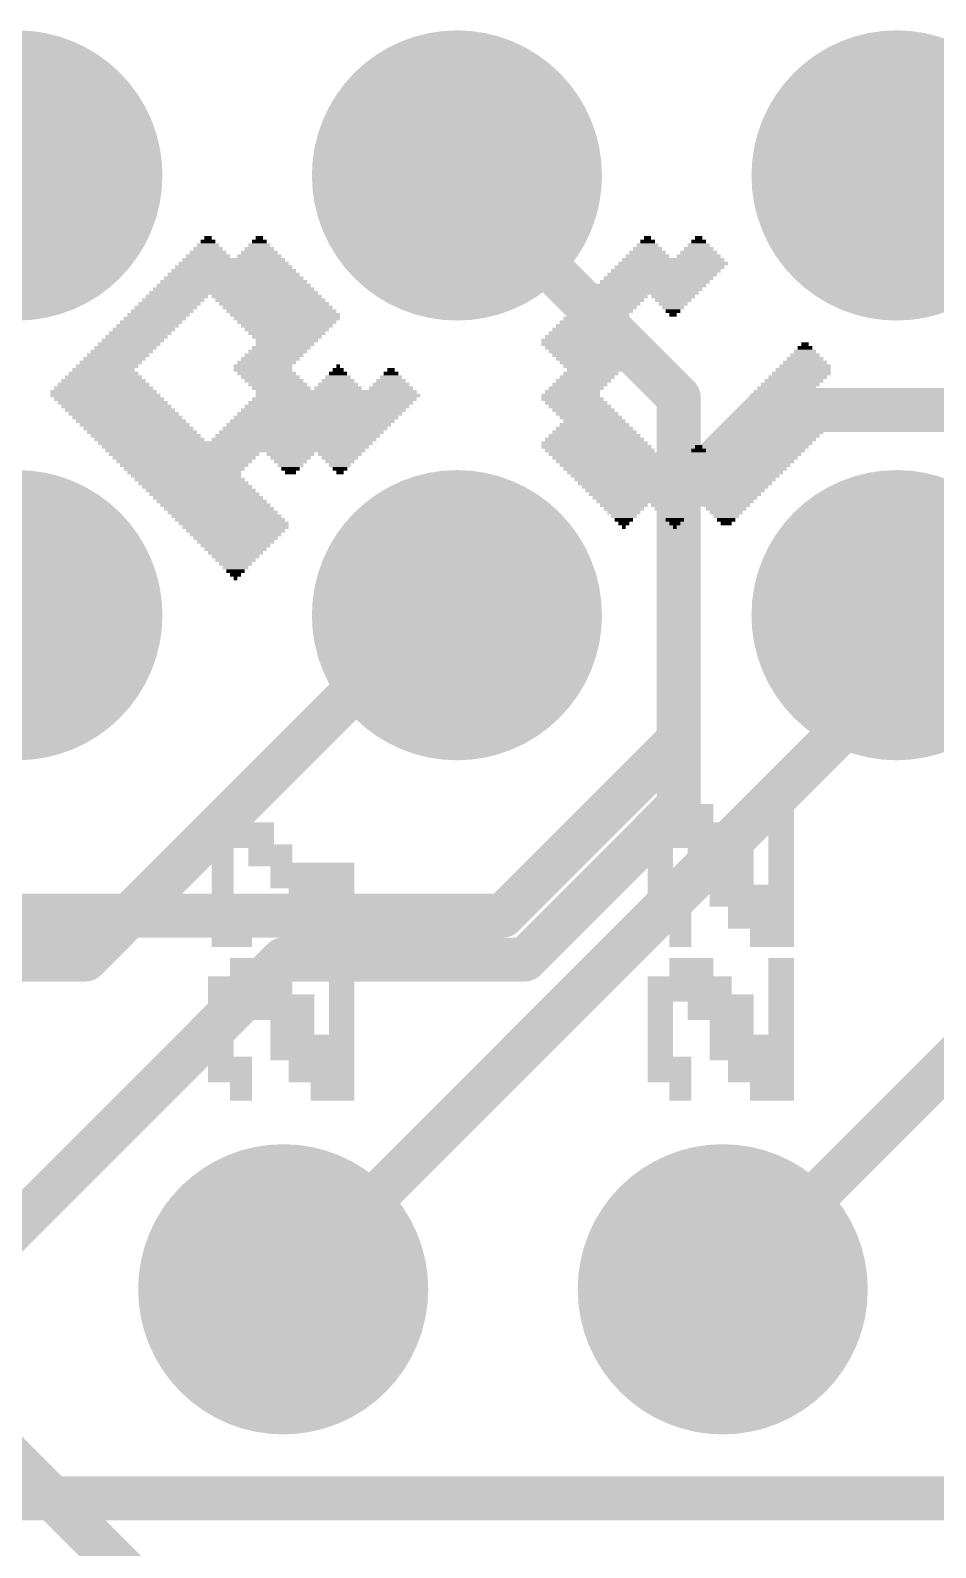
# Model space of a CAD drawing. Extents: x -8 to 72.9, y -20.5 to 38.
# Drawn here: x 18.6 to 23.84, y 19.84 to 28.61 of the extents above; entities that cross this region are included whole.
import ezdxf

# ---------------------------------------------------------------- set-up
doc = ezdxf.new("R2010")
doc.units = 0
for name, color, linetype in [('1', 12, 'CONTINUOUS'), ('16', 132, 'CONTINUOUS'), ('17', 110, 'CONTINUOUS'), ('203', 40, 'CONTINUOUS')]:
    doc.layers.add(name, color=color, linetype=linetype)

# ---------------------------------------------------------------- blocks, each defined once
blk = doc.blocks.new('ROUNDP')
at = {"const_width": 0.5}
blk.add_lwpolyline([(0, -0.25, 1), (0, 0.25, 1), (0, -0.25)], format="xyb", dxfattribs=at)
blk = doc.blocks.new('RECT')
blk.add_solid([(-0.5, -0.5), (0.5, -0.5), (-0.5, 0.5), (0.5, 0.5)])

msp = doc.modelspace()

# ---------------------------------------------------------------- linework, layer by layer
at = {"layer": '1', "const_width": 0.254}
for points in [[(22.352, 25.908), (22.86, 26.416)], [(22.86, 26.416), (27.504, 26.416)], [(22.352, 24.511), (22.352, 25.908)], [(23.61, 25.23), (23.61, 24.88)], [(23.61, 24.88), (20.066, 21.336)], [(26.15, 24.88), (22.606, 21.336)], [(21.336, 23.495), (22.352, 24.511)], [(16.891, 23.495), (21.336, 23.495)], [(46.3703, 20.1295), (17.9705, 20.1295)]]:
    msp.add_lwpolyline(points, dxfattribs=at)
at = {"layer": '1', "const_width": 0.127}
for points in [[(22.86, 26.4795, 1), (22.86, 26.3525)], [(22.9049, 26.3711, 1), (22.8151, 26.4609)], [(22.4155, 25.908, 1), (22.2885, 25.908)], [(22.3071, 25.9529, 1), (22.3969, 25.8631)], [(23.6735, 25.23, 1), (23.5465, 25.23)], [(23.6549, 24.8351, 1), (23.5651, 24.9249)], [(23.5465, 24.88, 1), (23.6735, 24.88)], [(22.3969, 24.4661, 1), (22.3071, 24.5559)], [(22.2885, 24.511, 1), (22.4155, 24.511)], [(21.2911, 23.5399, 1), (21.3809, 23.4501)], [(21.336, 23.4315, 1), (21.336, 23.5585)], [(20.0211, 21.3809, 1), (20.1109, 21.2911)], [(22.5611, 21.3809, 1), (22.6509, 21.2911)]]:
    msp.add_lwpolyline(points, format="xyb", dxfattribs=at)
at = {"layer": '16', "const_width": 0.254}
for points in [[(18.53, 27.77), (17.303, 26.543)], [(22.352, 26.488), (21.07, 27.77)], [(22.352, 24.13), (22.352, 26.488)], [(18.923, 23.241), (20.912, 25.23)], [(20.912, 25.23), (21.07, 25.23)], [(21.463, 23.241), (22.352, 24.13)], [(16.891, 23.241), (18.923, 23.241)], [(18.161, 21.336), (20.066, 23.241)], [(20.066, 23.241), (21.463, 23.241)], [(19.304, 19.558), (17.526, 21.336)]]:
    msp.add_lwpolyline(points, dxfattribs=at)
at = {"layer": '16', "const_width": 0.127}
for points in [[(18.5749, 27.7251, 1), (18.4851, 27.8149)], [(21.1149, 27.8149, 1), (21.0251, 27.7251)], [(22.4155, 26.488, 1), (22.2885, 26.488)], [(22.3071, 26.4431, 1), (22.3969, 26.5329)], [(20.912, 25.2935, 1), (20.912, 25.1665)], [(20.9569, 25.1851, 1), (20.8671, 25.2749)], [(21.07, 25.1665, 1), (21.07, 25.2935)], [(22.2885, 24.13, 1), (22.4155, 24.13)], [(22.3969, 24.0851, 1), (22.3071, 24.1749)], [(18.8781, 23.2859, 1), (18.9679, 23.1961)], [(18.923, 23.1775, 1), (18.923, 23.3045)], [(20.066, 23.3045, 1), (20.066, 23.1775)], [(20.1109, 23.1961, 1), (20.0211, 23.2859)], [(21.4181, 23.2859, 1), (21.5079, 23.1961)], [(21.463, 23.1775, 1), (21.463, 23.3045)]]:
    msp.add_lwpolyline(points, format="xyb", dxfattribs=at)

# ---------------------------------------------------------------- block references
at = {"layer": '17', "xscale": 1.6764, "yscale": 1.6764}
for p in [(18.53, 27.77), (18.53, 27.77), (21.07, 27.77), (21.07, 27.77), (23.61, 27.77), (23.61, 27.77), (18.53, 25.23), (18.53, 25.23), (21.07, 25.23), (21.07, 25.23), (23.61, 25.23), (23.61, 25.23)]:
    msp.add_blockref('ROUNDP', p, dxfattribs=at)
at = {"layer": '17', "xscale": 1.6764, "yscale": 1.6764, "rotation": 90}
for p in [(20.066, 21.336), (20.066, 21.336), (22.606, 21.336), (22.606, 21.336)]:
    msp.add_blockref('ROUNDP', p, dxfattribs=at)
at = {"layer": '203', "yscale": 0.0212}
for p, xscale in [((19.6313, 27.3462), 0.1693), ((19.6313, 27.3674), 0.127), ((19.6313, 27.3886), 0.0847), ((19.6313, 27.4097), 0.0423), ((19.9276, 27.3462), 0.1693), ((19.9276, 27.3674), 0.127), ((19.9276, 27.3886), 0.0847), ((19.9276, 27.4097), 0.0423), ((22.1712, 27.3462), 0.1693), ((22.1712, 27.3674), 0.127), ((22.1712, 27.3886), 0.0847), ((22.1712, 27.4097), 0.0423), ((22.4675, 27.3462), 0.1693), ((22.4675, 27.3674), 0.127), ((22.4675, 27.3886), 0.0847), ((22.4675, 27.4097), 0.0423), ((19.7795, 27.2616), 0.635), ((19.7795, 27.2827), 0.5926), ((19.6313, 27.3039), 0.254), ((19.6313, 27.3251), 0.2117), ((19.9276, 27.3039), 0.254), ((19.9276, 27.3251), 0.2117), ((22.3194, 27.2616), 0.635), ((22.3194, 27.2827), 0.5926), ((22.1712, 27.3039), 0.254), ((22.1712, 27.3251), 0.2117), ((22.4675, 27.3039), 0.254), ((22.4675, 27.3251), 0.2117), ((19.7795, 27.1769), 0.8043), ((19.7795, 27.1981), 0.762), ((19.7795, 27.2192), 0.7196), ((19.7795, 27.2404), 0.6773), ((22.2347, 27.1769), 0.635), ((22.2559, 27.1981), 0.635), ((22.277, 27.2192), 0.635), ((22.2982, 27.2404), 0.635), ((19.7795, 27.0922), 0.9736), ((19.7795, 27.1134), 0.9313), ((19.7795, 27.1346), 0.889), ((19.7795, 27.1557), 0.8466), ((22.15, 27.0922), 0.635), ((22.1712, 27.1134), 0.635), ((22.1924, 27.1346), 0.635), ((22.2135, 27.1557), 0.635), ((19.3667, 26.9864), 0.3598), ((19.3879, 27.0076), 0.3598), ((19.4091, 27.0288), 0.3598), ((19.4302, 27.0499), 0.3598), ((19.4514, 27.0711), 0.3598), ((19.97, 27.0711), 0.635), ((19.9911, 27.0499), 0.635), ((20.0123, 27.0288), 0.635), ((20.0335, 27.0076), 0.635), ((20.0546, 26.9864), 0.635), ((21.9066, 26.9864), 0.3598), ((21.9278, 27.0076), 0.3598), ((21.949, 27.0288), 0.3598), ((21.9701, 27.0499), 0.3598), ((21.9913, 27.0711), 0.3598), ((22.3194, 27.0711), 0.254), ((22.3194, 27.0499), 0.2117), ((22.3194, 27.0288), 0.1693), ((22.3194, 27.0076), 0.127), ((22.3194, 26.9864), 0.0847), ((19.2821, 26.9018), 0.3598), ((19.3032, 26.9229), 0.3598), ((19.3244, 26.9441), 0.3598), ((19.3456, 26.9653), 0.3598), ((20.0758, 26.9653), 0.635), ((20.0864, 26.9441), 0.6138), ((20.0864, 26.9229), 0.5715), ((20.0864, 26.9018), 0.5291), ((21.822, 26.9018), 0.3598), ((21.8431, 26.9229), 0.3598), ((21.8643, 26.9441), 0.3598), ((21.8855, 26.9653), 0.3598), ((22.3194, 26.9653), 0.0423), ((19.1974, 26.8171), 0.3598), ((19.2186, 26.8383), 0.3598), ((19.2397, 26.8594), 0.3598), ((19.2609, 26.8806), 0.3598), ((20.0864, 26.8806), 0.4868), ((20.0864, 26.8594), 0.4445), ((20.0864, 26.8383), 0.4022), ((20.0864, 26.8171), 0.3598), ((21.7373, 26.8171), 0.3598), ((21.7585, 26.8383), 0.3598), ((21.7796, 26.8594), 0.3598), ((21.8008, 26.8806), 0.3598), ((19.1127, 26.7324), 0.3598), ((19.1339, 26.7536), 0.3598), ((19.1551, 26.7748), 0.3598), ((19.1762, 26.7959), 0.3598), ((20.0123, 26.7324), 0.3387), ((20.0334, 26.7536), 0.3387), ((20.0546, 26.7748), 0.3387), ((20.0758, 26.7959), 0.3387), ((21.7373, 26.7959), 0.3598), ((21.7585, 26.7748), 0.3598), ((21.7796, 26.7536), 0.3598), ((21.8008, 26.7324), 0.3598), ((23.0813, 26.7324), 0.1693), ((23.0813, 26.7536), 0.127), ((23.0813, 26.7748), 0.0847), ((23.0813, 26.7959), 0.0423), ((19.0281, 26.6478), 0.3598), ((19.0492, 26.6689), 0.3598), ((19.0704, 26.6901), 0.3598), ((19.0916, 26.7113), 0.3598), ((19.9488, 26.6689), 0.3387), ((19.9488, 26.6478), 0.3387), ((19.97, 26.6901), 0.3387), ((19.9911, 26.7113), 0.3387), ((20.3827, 26.6478), 0.0635), ((20.3827, 26.6689), 0.0212), ((20.6896, 26.6478), 0.0423), ((21.822, 26.7113), 0.3598), ((21.8431, 26.6901), 0.3598), ((21.8643, 26.6689), 0.3598), ((21.8643, 26.6478), 0.3175), ((23.0707, 26.6478), 0.3175), ((23.0813, 26.6689), 0.2963), ((23.0813, 26.6901), 0.254), ((23.0813, 26.7113), 0.2117), ((19.0281, 26.5631), 0.5291), ((19.0281, 26.5843), 0.4868), ((19.0281, 26.6054), 0.4445), ((19.0281, 26.6266), 0.4022), ((19.97, 26.6266), 0.3387), ((19.9911, 26.6054), 0.3387), ((20.0123, 26.5843), 0.3387), ((20.0334, 26.5631), 0.3387), ((20.3827, 26.5631), 0.2328), ((20.3827, 26.5843), 0.1905), ((20.3827, 26.6054), 0.1482), ((20.3827, 26.6266), 0.1058), ((20.6896, 26.5631), 0.2117), ((20.6896, 26.5843), 0.1693), ((20.6896, 26.6054), 0.127), ((20.6896, 26.6266), 0.0847), ((21.7796, 26.5631), 0.3175), ((21.8008, 26.5843), 0.3175), ((21.822, 26.6054), 0.3175), ((21.8431, 26.6266), 0.3175), ((22.9967, 26.5631), 0.3387), ((23.0178, 26.5843), 0.3387), ((23.039, 26.6054), 0.3387), ((23.0602, 26.6266), 0.3387), ((19.0281, 26.5208), 0.6138), ((19.0387, 26.4996), 0.635), ((19.0281, 26.5419), 0.5715), ((19.0598, 26.4784), 0.635), ((20.0546, 26.5419), 0.3387), ((20.3615, 26.4784), 0.9525), ((20.3721, 26.5208), 0.9313), ((20.3827, 26.4996), 0.9525), ((20.3827, 26.5419), 0.2752), ((20.6896, 26.5419), 0.254), ((21.7267, 26.4996), 0.3387), ((21.7373, 26.4784), 0.3598), ((21.7373, 26.5208), 0.3175), ((21.7585, 26.5419), 0.3175), ((22.9438, 26.4996), 0.3598), ((22.9543, 26.5208), 0.3387), ((22.9649, 26.4784), 0.3598), ((22.9755, 26.5419), 0.3387), ((19.081, 26.4573), 0.635), ((19.1022, 26.4361), 0.635), ((19.1233, 26.4149), 0.635), ((19.1445, 26.3938), 0.635), ((19.1656, 26.3726), 0.635), ((20.2557, 26.3726), 0.9525), ((20.2769, 26.3938), 0.9525), ((20.298, 26.4149), 0.9525), ((20.3192, 26.4361), 0.9525), ((20.3404, 26.4573), 0.9525), ((21.7585, 26.4573), 0.3598), ((21.7796, 26.4361), 0.3598), ((21.8008, 26.4149), 0.3598), ((21.822, 26.3938), 0.3598), ((21.8431, 26.3726), 0.3598), ((22.9861, 26.4573), 0.3598), ((23.0072, 26.4361), 0.3598), ((23.0284, 26.4149), 0.3598), ((23.0496, 26.3938), 0.3598), ((23.0707, 26.3726), 0.3598), ((19.1868, 26.3514), 0.635), ((19.208, 26.3303), 0.635), ((19.2291, 26.3091), 0.635), ((19.2503, 26.2879), 0.635), ((20.171, 26.2879), 0.9525), ((20.1922, 26.3091), 0.9525), ((20.2134, 26.3303), 0.9525), ((20.2345, 26.3514), 0.9525), ((21.8643, 26.2879), 0.4868), ((21.8643, 26.3091), 0.4445), ((21.8643, 26.3303), 0.4022), ((21.8643, 26.3514), 0.3598), ((23.0178, 26.2879), 0.3387), ((23.039, 26.3091), 0.3387), ((23.0602, 26.3303), 0.3387), ((23.0813, 26.3514), 0.3387), ((19.2715, 26.2668), 0.635), ((19.2926, 26.2456), 0.635), ((19.79, 26.2245), 1.5874), ((19.79, 26.2033), 1.5451), ((20.1287, 26.2456), 0.9525), ((20.1499, 26.2668), 0.9525), ((21.8643, 26.2245), 0.6138), ((21.8749, 26.2033), 0.635), ((21.8643, 26.2456), 0.5715), ((21.8643, 26.2668), 0.5291), ((22.4675, 26.2033), 0.0423), ((22.9332, 26.2033), 0.3387), ((22.9543, 26.2245), 0.3387), ((22.9755, 26.2456), 0.3387), ((22.9967, 26.2668), 0.3387), ((19.79, 26.1821), 1.5028), ((19.4937, 26.161), 0.8678), ((19.4937, 26.1398), 0.8255), ((19.4937, 26.1186), 0.7831), ((20.1075, 26.161), 0.2752), ((20.1075, 26.1398), 0.2328), ((20.1075, 26.1186), 0.1905), ((20.3933, 26.161), 0.254), ((20.3933, 26.1398), 0.2117), ((20.3933, 26.1186), 0.1693), ((21.896, 26.1821), 0.635), ((21.9172, 26.161), 0.635), ((21.9384, 26.1398), 0.635), ((21.9595, 26.1186), 0.635), ((22.4675, 26.1186), 0.2117), ((22.4675, 26.1398), 0.1693), ((22.4675, 26.161), 0.127), ((22.4675, 26.1821), 0.0847), ((22.8485, 26.1186), 0.3387), ((22.8697, 26.1398), 0.3387), ((22.8908, 26.161), 0.3387), ((22.912, 26.1821), 0.3387), ((19.4937, 26.0975), 0.7408), ((19.4937, 26.0763), 0.6985), ((19.4937, 26.0551), 0.6561), ((19.5043, 26.034), 0.635), ((20.1075, 26.0975), 0.1482), ((20.1075, 26.0763), 0.1058), ((20.1075, 26.0551), 0.0635), ((20.3933, 26.0975), 0.127), ((20.3933, 26.0763), 0.0847), ((20.3933, 26.0551), 0.0423), ((21.9807, 26.0975), 0.635), ((22.15, 26.0763), 0.9313), ((22.3299, 26.0551), 1.2488), ((22.3299, 26.034), 1.2065), ((22.4675, 26.0975), 0.254), ((22.8062, 26.0763), 0.3387), ((22.8273, 26.0975), 0.3387), ((19.5255, 26.0128), 0.635), ((19.5466, 25.9916), 0.635), ((19.5678, 25.9705), 0.635), ((19.589, 25.9493), 0.635), ((22.3299, 26.0128), 1.1641), ((22.3299, 25.9916), 1.1218), ((22.3299, 25.9705), 1.0795), ((22.3299, 25.9493), 1.0371), ((19.6101, 25.9281), 0.635), ((19.6313, 25.907), 0.635), ((19.6525, 25.8858), 0.635), ((19.6736, 25.8646), 0.635), ((22.3299, 25.9281), 0.9948), ((22.3299, 25.907), 0.9525), ((22.3299, 25.8858), 0.9101), ((22.0336, 25.8646), 0.2752), ((22.3299, 25.8646), 0.2752), ((22.6263, 25.8646), 0.2752), ((19.6948, 25.8435), 0.635), ((19.716, 25.8223), 0.635), ((19.7371, 25.8011), 0.635), ((19.7583, 25.78), 0.635), ((19.7795, 25.7588), 0.635), ((22.0336, 25.8435), 0.2328), ((22.0336, 25.8223), 0.1905), ((22.0336, 25.8011), 0.1482), ((22.0336, 25.78), 0.1058), ((22.0336, 25.7588), 0.0635), ((22.3299, 25.8435), 0.2328), ((22.3299, 25.8223), 0.1905), ((22.3299, 25.8011), 0.1482), ((22.3299, 25.78), 0.1058), ((22.3299, 25.7588), 0.0635), ((22.6263, 25.8435), 0.2328), ((22.6263, 25.8223), 0.1905), ((22.6263, 25.8011), 0.1482), ((22.6263, 25.78), 0.1058), ((22.6263, 25.7588), 0.0635), ((19.79, 25.7376), 0.6138), ((19.79, 25.7165), 0.5715), ((19.79, 25.6953), 0.5291), ((19.79, 25.6741), 0.4868), ((22.0336, 25.7376), 0.0212), ((22.3299, 25.7376), 0.0212), ((19.79, 25.653), 0.4445), ((19.79, 25.6318), 0.4022), ((19.79, 25.6106), 0.3598), ((19.79, 25.5895), 0.3175), ((19.79, 25.5683), 0.2752), ((19.79, 25.5471), 0.2328), ((19.79, 25.526), 0.1905), ((19.79, 25.5048), 0.1482), ((19.79, 25.4836), 0.1058), ((19.79, 25.4625), 0.0635), ((19.79, 25.4413), 0.0212), ((19.7689, 24.129), 0.2328), ((19.7689, 24.1079), 0.2328), ((22.4252, 24.129), 0.254), ((22.4252, 24.1079), 0.254), ((22.9438, 24.129), 0.1482), ((22.9438, 24.1079), 0.1482), ((19.7689, 24.0867), 0.2328), ((19.7689, 24.0655), 0.2328), ((19.7689, 24.0444), 0.2328), ((19.8324, 24.0232), 0.3598), ((22.4146, 24.0232), 0.4868), ((22.4252, 24.0867), 0.254), ((22.4252, 24.0655), 0.254), ((22.4252, 24.0444), 0.254), ((22.9438, 24.0867), 0.1482), ((22.9438, 24.0655), 0.1482), ((22.9438, 24.0444), 0.1482), ((22.9438, 24.0232), 0.1482), ((19.8324, 24.002), 0.3598), ((19.8324, 23.9809), 0.3598), ((19.8324, 23.9597), 0.3598), ((19.8324, 23.9385), 0.3598), ((19.8324, 23.9174), 0.3598), ((22.4146, 24.002), 0.4868), ((22.4146, 23.9809), 0.4868), ((22.4146, 23.9597), 0.4868), ((22.4146, 23.9385), 0.4868), ((22.4146, 23.9174), 0.4868), ((22.9438, 24.002), 0.1482), ((22.9438, 23.9809), 0.1482), ((22.9438, 23.9597), 0.1482), ((22.9438, 23.9385), 0.1482), ((22.9438, 23.9174), 0.1482), ((19.8853, 23.8962), 0.4656), ((19.716, 23.875), 0.127), ((19.716, 23.8539), 0.127), ((19.716, 23.8327), 0.127), ((19.9911, 23.875), 0.254), ((19.9911, 23.8539), 0.254), ((19.9911, 23.8327), 0.254), ((22.4781, 23.8962), 0.6138), ((22.2453, 23.875), 0.1482), ((22.2453, 23.8539), 0.1482), ((22.2453, 23.8327), 0.1482), ((22.5945, 23.875), 0.381), ((22.5945, 23.8539), 0.381), ((22.5945, 23.8327), 0.381), ((22.9438, 23.8962), 0.1482), ((22.9438, 23.875), 0.1482), ((22.9438, 23.8539), 0.1482), ((22.9438, 23.8327), 0.1482), ((19.716, 23.8115), 0.127), ((19.716, 23.7904), 0.127), ((19.716, 23.7692), 0.127), ((19.716, 23.7481), 0.127), ((19.9911, 23.8115), 0.254), ((20.171, 23.7904), 0.6138), ((20.2345, 23.7692), 0.4868), ((20.2345, 23.7481), 0.4868), ((22.2453, 23.8115), 0.1482), ((22.2453, 23.7904), 0.1482), ((22.2453, 23.7692), 0.1482), ((22.2453, 23.7481), 0.1482), ((22.5945, 23.8115), 0.381), ((22.5945, 23.7904), 0.381), ((22.658, 23.7692), 0.254), ((22.658, 23.7481), 0.254), ((22.9438, 23.8115), 0.1482), ((22.9438, 23.7904), 0.1482), ((22.9438, 23.7692), 0.1482), ((22.9438, 23.7481), 0.1482), ((19.716, 23.7269), 0.127), ((19.716, 23.7057), 0.127), ((19.716, 23.6846), 0.127), ((19.716, 23.6634), 0.127), ((20.2345, 23.7269), 0.4868), ((20.2345, 23.7057), 0.4868), ((20.2345, 23.6846), 0.4868), ((20.2345, 23.6634), 0.4868), ((22.2453, 23.7269), 0.1482), ((22.2453, 23.7057), 0.1482), ((22.2453, 23.6846), 0.1482), ((22.2453, 23.6634), 0.1482), ((22.658, 23.7269), 0.254), ((22.658, 23.7057), 0.254), ((22.658, 23.6846), 0.254), ((22.7744, 23.6634), 0.4868), ((22.9438, 23.7269), 0.1482), ((22.9438, 23.7057), 0.1482), ((22.9438, 23.6846), 0.1482), ((19.716, 23.6422), 0.127), ((19.716, 23.6211), 0.127), ((19.716, 23.5999), 0.127), ((19.716, 23.5787), 0.127), ((20.2874, 23.6422), 0.381), ((20.2874, 23.6211), 0.381), ((20.2874, 23.5999), 0.381), ((20.2874, 23.5787), 0.381), ((22.2453, 23.6422), 0.1482), ((22.2453, 23.6211), 0.1482), ((22.2453, 23.5999), 0.1482), ((22.2453, 23.5787), 0.1482), ((22.7744, 23.6422), 0.4868), ((22.7744, 23.6211), 0.4868), ((22.7744, 23.5999), 0.4868), ((22.7744, 23.5787), 0.4868), ((19.7689, 23.5576), 0.2328), ((19.7689, 23.5364), 0.2328), ((19.7689, 23.5152), 0.2328), ((19.7689, 23.4941), 0.2328), ((20.2874, 23.5576), 0.381), ((22.2982, 23.5576), 0.254), ((22.2982, 23.5364), 0.254), ((22.2982, 23.5152), 0.254), ((22.2982, 23.4941), 0.254), ((22.7744, 23.5576), 0.4868), ((22.8273, 23.5364), 0.381), ((22.8273, 23.5152), 0.381), ((22.8273, 23.4941), 0.381), ((19.7689, 23.4729), 0.2328), ((19.7689, 23.4517), 0.2328), ((19.7689, 23.4306), 0.2328), ((19.7689, 23.4094), 0.2328), ((22.2982, 23.4729), 0.254), ((22.2982, 23.4517), 0.254), ((22.2982, 23.4306), 0.254), ((22.3617, 23.4094), 0.127), ((22.8273, 23.4729), 0.381), ((22.8273, 23.4517), 0.381), ((22.8273, 23.4306), 0.381), ((22.8908, 23.4094), 0.254), ((19.7689, 23.3882), 0.2328), ((19.7689, 23.3671), 0.2328), ((19.7689, 23.3459), 0.2328), ((19.7689, 23.3247), 0.2328), ((22.3617, 23.3882), 0.127), ((22.3617, 23.3671), 0.127), ((22.3617, 23.3459), 0.127), ((22.3617, 23.3247), 0.127), ((22.8908, 23.3882), 0.254), ((22.8908, 23.3671), 0.254), ((22.8908, 23.3459), 0.254), ((22.8908, 23.3247), 0.254), ((19.8853, 23.2401), 0.254), ((19.8853, 23.2189), 0.254), ((20.4039, 23.2401), 0.1482), ((20.4039, 23.2189), 0.1482), ((22.4252, 23.2401), 0.254), ((22.4252, 23.2189), 0.254), ((22.9438, 23.2401), 0.1482), ((22.9438, 23.2189), 0.1482), ((19.8747, 23.1342), 0.4868), ((19.8853, 23.1977), 0.254), ((19.8853, 23.1766), 0.254), ((19.8853, 23.1554), 0.254), ((20.4039, 23.1977), 0.1482), ((20.4039, 23.1766), 0.1482), ((20.4039, 23.1554), 0.1482), ((20.4039, 23.1342), 0.1482), ((22.4146, 23.1342), 0.4868), ((22.4252, 23.1977), 0.254), ((22.4252, 23.1766), 0.254), ((22.4252, 23.1554), 0.254), ((22.9438, 23.1977), 0.1482), ((22.9438, 23.1766), 0.1482), ((22.9438, 23.1554), 0.1482), ((22.9438, 23.1342), 0.1482), ((19.8747, 23.1131), 0.4868), ((19.8747, 23.0919), 0.4868), ((19.8747, 23.0707), 0.4868), ((19.8747, 23.0496), 0.4868), ((20.4039, 23.1131), 0.1482), ((20.4039, 23.0919), 0.1482), ((20.4039, 23.0707), 0.1482), ((20.4039, 23.0496), 0.1482), ((22.4146, 23.1131), 0.4868), ((22.4146, 23.0919), 0.4868), ((22.4146, 23.0707), 0.4868), ((22.4146, 23.0496), 0.4868), ((22.9438, 23.1131), 0.1482), ((22.9438, 23.0919), 0.1482), ((22.9438, 23.0707), 0.1482), ((22.9438, 23.0496), 0.1482), ((19.9382, 23.0284), 0.6138), ((19.9382, 23.0072), 0.6138), ((19.7054, 22.9861), 0.1482), ((19.7054, 22.9649), 0.1482), ((20.0546, 22.9861), 0.381), ((20.0546, 22.9649), 0.381), ((20.4039, 23.0284), 0.1482), ((20.4039, 23.0072), 0.1482), ((20.4039, 22.9861), 0.1482), ((20.4039, 22.9649), 0.1482), ((22.4781, 23.0284), 0.6138), ((22.4781, 23.0072), 0.6138), ((22.2453, 22.9861), 0.1482), ((22.2453, 22.9649), 0.1482), ((22.5945, 22.9861), 0.381), ((22.5945, 22.9649), 0.381), ((22.9438, 23.0284), 0.1482), ((22.9438, 23.0072), 0.1482), ((22.9438, 22.9861), 0.1482), ((22.9438, 22.9649), 0.1482), ((19.7054, 22.9437), 0.1482), ((19.7054, 22.9226), 0.1482), ((19.7054, 22.9014), 0.1482), ((19.7054, 22.8803), 0.1482), ((20.0546, 22.9437), 0.381), ((20.0546, 22.9226), 0.381), ((20.0546, 22.9014), 0.381), ((20.1181, 22.8803), 0.254), ((20.4039, 22.9437), 0.1482), ((20.4039, 22.9226), 0.1482), ((20.4039, 22.9014), 0.1482), ((20.4039, 22.8803), 0.1482), ((22.2453, 22.9437), 0.1482), ((22.2453, 22.9226), 0.1482), ((22.2453, 22.9014), 0.1482), ((22.2453, 22.8803), 0.1482), ((22.5945, 22.9437), 0.381), ((22.5945, 22.9226), 0.381), ((22.5945, 22.9014), 0.381), ((22.658, 22.8803), 0.254), ((22.9438, 22.9437), 0.1482), ((22.9438, 22.9226), 0.1482), ((22.9438, 22.9014), 0.1482), ((22.9438, 22.8803), 0.1482), ((19.7054, 22.8591), 0.1482), ((19.7054, 22.8379), 0.1482), ((19.7054, 22.8168), 0.1482), ((19.7054, 22.7956), 0.1482), ((20.1181, 22.8591), 0.254), ((20.1181, 22.8379), 0.254), ((20.1181, 22.8168), 0.254), ((20.2345, 22.7956), 0.4868), ((20.4039, 22.8591), 0.1482), ((20.4039, 22.8379), 0.1482), ((20.4039, 22.8168), 0.1482), ((22.2453, 22.8591), 0.1482), ((22.2453, 22.8379), 0.1482), ((22.2453, 22.8168), 0.1482), ((22.2453, 22.7956), 0.1482), ((22.658, 22.8591), 0.254), ((22.658, 22.8379), 0.254), ((22.658, 22.8168), 0.254), ((22.7744, 22.7956), 0.4868), ((22.9438, 22.8591), 0.1482), ((22.9438, 22.8379), 0.1482), ((22.9438, 22.8168), 0.1482), ((19.7054, 22.7744), 0.1482), ((19.7054, 22.7533), 0.1482), ((19.7054, 22.7321), 0.1482), ((19.7054, 22.7109), 0.1482), ((19.7054, 22.6898), 0.1482), ((20.2345, 22.7744), 0.4868), ((20.2345, 22.7533), 0.4868), ((20.2345, 22.7321), 0.4868), ((20.2345, 22.7109), 0.4868), ((20.2345, 22.6898), 0.4868), ((22.2453, 22.7744), 0.1482), ((22.2453, 22.7533), 0.1482), ((22.2453, 22.7321), 0.1482), ((22.2453, 22.7109), 0.1482), ((22.2453, 22.6898), 0.1482), ((22.7744, 22.7744), 0.4868), ((22.7744, 22.7533), 0.4868), ((22.7744, 22.7321), 0.4868), ((22.7744, 22.7109), 0.4868), ((22.7744, 22.6898), 0.4868), ((19.7583, 22.6686), 0.254), ((19.7583, 22.6474), 0.254), ((19.7583, 22.6263), 0.254), ((19.7583, 22.6051), 0.254), ((20.2345, 22.6686), 0.4868), ((20.2874, 22.6474), 0.381), ((20.2874, 22.6263), 0.381), ((20.2874, 22.6051), 0.381), ((22.2982, 22.6686), 0.254), ((22.2982, 22.6474), 0.254), ((22.2982, 22.6263), 0.254), ((22.2982, 22.6051), 0.254), ((22.7744, 22.6686), 0.4868), ((22.8273, 22.6474), 0.381), ((22.8273, 22.6263), 0.381), ((22.8273, 22.6051), 0.381), ((19.7583, 22.5839), 0.254), ((19.7583, 22.5628), 0.254), ((19.7583, 22.5416), 0.254), ((19.8218, 22.5204), 0.127), ((20.2874, 22.5839), 0.381), ((20.2874, 22.5628), 0.381), ((20.2874, 22.5416), 0.381), ((20.3509, 22.5204), 0.254), ((22.2982, 22.5839), 0.254), ((22.2982, 22.5628), 0.254), ((22.2982, 22.5416), 0.254), ((22.3617, 22.5204), 0.127), ((22.8273, 22.5839), 0.381), ((22.8273, 22.5628), 0.381), ((22.8273, 22.5416), 0.381), ((22.8908, 22.5204), 0.254), ((19.8218, 22.4993), 0.127), ((19.8218, 22.4781), 0.127), ((19.8218, 22.4569), 0.127), ((19.8218, 22.4358), 0.127), ((20.3509, 22.4993), 0.254), ((20.3509, 22.4781), 0.254), ((20.3509, 22.4569), 0.254), ((20.3509, 22.4358), 0.254), ((22.3617, 22.4993), 0.127), ((22.3617, 22.4781), 0.127), ((22.3617, 22.4569), 0.127), ((22.3617, 22.4358), 0.127), ((22.8908, 22.4993), 0.254), ((22.8908, 22.4781), 0.254), ((22.8908, 22.4569), 0.254), ((22.8908, 22.4358), 0.254)]:
    msp.add_blockref('RECT', p, dxfattribs=dict(at, xscale=xscale))

doc.saveas('drawing.dxf')
